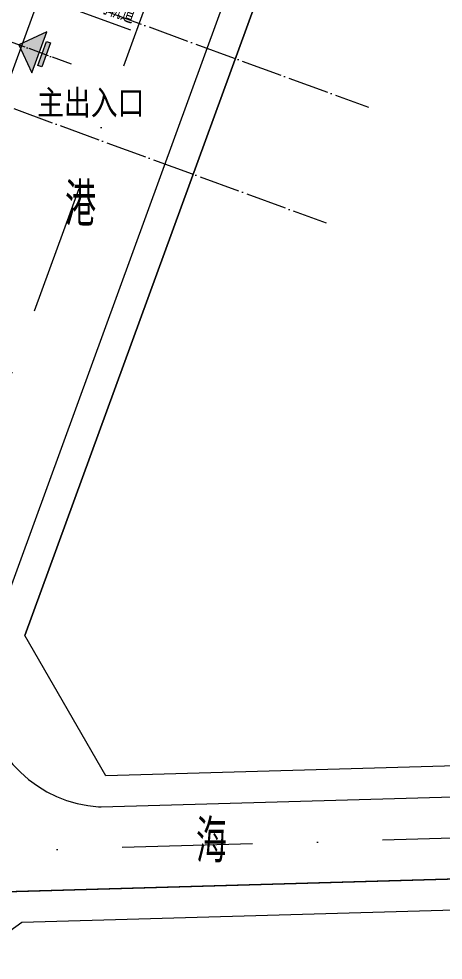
# Model space of a CAD drawing. Extents: x 40587477144 to 40590102100, y 3379967887 to 3381819730.
# Drawn here: x 40589074155 to 40589115558, y 3380212421 to 3380304124 of the extents above; entities that cross this region are included whole.
import ezdxf
from ezdxf.enums import TextEntityAlignment as Align

# ---------------------------------------------------------------- set-up
doc = ezdxf.new("R2010")
doc.units = 0
doc.header["$LTSCALE"] = 1000
doc.header["$MEASUREMENT"] = 0
for name, pattern in [('10平面$0$DOTE', [2.4200000000000004, 2, -0.2, 0.02, -0.2]), ('DASH', [0.35, 0.25, -0.1]), ('DASHDOT', [25.399999999999995, 12.7, -6.349999999999999, 0, -6.349999999999999]), ('DOTE', [2.4200000000000004, 2, -0.2, 0.02, -0.2])]:
    doc.linetypes.add(name, pattern=pattern)
for name, color, linetype in [('10平面$0$A-AXIS-DOTE', 14, '10平面$0$DOTE'), ('A-AXIS-D', 1, 'Continuous'), ('A-AXIS-DOTE', 14, 'DOTE'), ('A-AXIS-DP', 126, 'Continuous'), ('A-CURTAIN', 84, 'Continuous'), ('A-LIN-Dot', 163, 'DASH'), ('A-LIN-V', 9, 'Continuous'), ('AS-WALL', 40, 'Continuous'), ('AXIS_TEXT', 7, 'Continuous'), ('DIM_LEAD', 3, 'Continuous'), ('JT-路缘石线', 5, 'Continuous'), ('JT-道路中心线', 1, 'DASHDOT'), ('JT-道路名称', 7, 'Continuous'), ('JT-道路红线', 7, 'Continuous'), ('PUB_TEXT', 7, 'Continuous'), ('建-文字', 7, 'Continuous')]:
    doc.layers.add(name, color=color, linetype=linetype)
doc.styles.add('_TCH_AXIS', font='COMPLEX', dxfattribs={"bigfont": 'GBCBIG'})
doc.styles.add('_TCH_DIM', font='SIMPLEX', dxfattribs={"bigfont": 'GBCBIG'})
doc.styles.add('A-DIM_T3', font='SIMPLEX', dxfattribs={"width": 0.6, "bigfont": 'GBCBIG'})
doc.styles.get("Standard").update_dxf_attribs({"font": 'GBENOR', "width": 0.7, "bigfont": 'GBCBIG'})
doc.styles.add('黑体', font='simhei.ttf', dxfattribs={"height": 12})

# ---------------------------------------------------------------- blocks, each defined once
blk = doc.blocks.new('GGRrrrr')
at = {"layer": 'A-CURTAIN'}
h = blk.add_hatch(dxfattribs=at)
h.set_pattern_fill('草坪或沼泽', color=0, scale=400, angle=19.99999999999998)
h.set_pattern_definition([(19.99999999999998, (440.107795715332, 194.2398300170898), (956.2759639363836, 2050.740422578524), [240, -48, 64, -48, 240, -960]), (19.99999999999998, (348.5154342651367, 211.9834671020508), (956.2759639363836, 2050.740422578524), [160, -120, 240, -120, 160, -800]), (19.99999999999998, (655.8504104614258, 1004.918022155762), (956.2759639363836, 2050.740422578524), [200, -80, 200, -1120]), (19.99999999999998, (-205.3501281738281, 1032.003547668457), (956.2759639363836, 2050.740422578524), [80, -160, 80, -1280]), (110, (-54.99931335449219, 1086.72677230835), (-2050.740422578524, 956.2759639363836), [143.9999999999999, -1456]), (110, (724.3924865722656, 348.7915229797363), (-2050.740422578524, 956.2759639363836), [159.9999999999999, -1440]), (110, (881.3766403198242, 1087.002857208252), (-2050.740422578524, 956.2759639363836), [159.9999999999999, -1440]), (65.00000000000001, (925.3208694458008, 404.8966331481934), (-547.2322293314807, 1503.508193286057), [160, -2102.7416992]), (154.9999999999999, (534.4087371826172, 262.6162528991699), (-1503.508193286057, -547.2322293314807), [160, -2102.741699199999]), (83.43494882, (877.4794540405273, 395.9972076416016), (-547.2322292444445, 1503.508193285503), [160, -3417.7087632]), (95.96375653, (799.5678939819336, 376.1531410217285), (-547.2322291846804, 1503.508193052025), [159.9999999999999, -6436.969001599999]), (95.96375653, (956.5520477294922, 1114.364471435547), (-547.2322291846804, 1503.508193052025), [128, -6468.969001599999]), (95.96375653, (-24.92916107177734, 1097.671417236328), (-547.2322291846804, 1503.508193052025), [112, -6484.969001599998]), (124.03624347, (649.2170791625977, 321.4299125671387), (-547.2322292935037, 1503.508193012417), [160, -6436.9690016]), (124.03624347, (806.2012252807617, 1059.641246795654), (-547.2322292935037, 1503.508193012417), [128, -6468.9690016]), (124.03624347, (-85.06947326660156, 1075.782127380371), (-547.2322292935037, 1503.508193012417), [112, -6484.9690016]), (136.5650512, (576.7778244018555, 286.5507621765137), (-547.232229922622, 1503.508193038667), [159.9999999999999, -3417.706876319999])])
edge = h.paths.add_edge_path()
edge.add_line((1391002.783584595, 755446.1334381104), (1391033.862896324, 755969.2298610318))
edge.add_line((1391033.86289978, 755969.2298622131), (1391484.60933056, 764440.2374043328))
edge.add_line((1391484.609329224, 764440.2374038696), (1391240.917746339, 828322.242167785))
edge.add_line((1391240.917747498, 828322.2421684265), (1380155.065434195, 839501.1268444082))
edge.add_line((1380155.065429688, 839501.1268424988), (1355268.395031075, 841206.093397873))
edge.add_line((1355268.39503479, 841206.0933990479), (1335554.387081419, 846064.8888675765))
edge.add_line((1335554.387077332, 846064.8888664246), (1262206.239214119, 851089.9137592164))
edge.add_line((1262206.239219666, 851089.9137611389), (1173161.430034699, 554852.1791891612))
edge.add_line((1173161.430030823, 554852.1791877747), (1173522.489795612, 554879.6278408373))
edge.add_line((1173522.4897995, 554879.6278419495), (1259298.694751966, 840247.1814245735))
edge.add_line((1259298.694747925, 840247.1814231873), (1260664.251583645, 840250.287743258))
edge.add_line((1260664.251579285, 840250.2877464294), (1260650.720505403, 845748.0085758491))
edge.add_line((1260650.72051239, 845748.0085716248), (1335651.042472096, 845918.1516353745))
edge.add_line((1335651.042472839, 845918.151638031), (1335663.543034486, 840420.7167655955))
edge.add_line((1335663.543029785, 840420.7167663574), (1342663.498677632, 840436.620142065))
edge.add_line((1342663.498680115, 840436.6201400757), (1342656.698541388, 843434.4194341273))
edge.add_line((1342656.698539734, 843434.4194335938), (1345656.684828249, 843441.2245361431))
edge.add_line((1345656.684829712, 843441.2245368958), (1345663.514863657, 840443.5152480957))
edge.add_line((1345663.514862061, 840443.515247345), (1365660.002805453, 840488.87754378))
edge.add_line((1365660.002807617, 840488.8775444031), (1374552.106933233, 839873.2337869616))
edge.add_arc((1367357.655082703, 824128.4532546997), 17310.63983173795, 5.5802626876526915, 65.44234737564938, ccw=False)
edge.add_line((1384586.259040833, 825811.7408561707), (1385552.940604924, 825812.0992239242))
edge.add_line((1385552.940605164, 825812.0992240906), (1390246.63666195, 825822.7249858105))
edge.add_line((1390246.636665344, 825822.72498703), (1390404.911168448, 755445.2751032704))
edge.add_line((1390404.911170959, 755445.2751045227), (1391002.783589707, 755446.1334401162))
blk = doc.blocks.new('entry01')
at = {"layer": 'A-AXIS-D'}
for points in [[(0, 2.121320343559645), (2.121320343559631, 1.4210854715202e-14), (0, -2.121320343559645)], [(-0.700000000000017, -1.25), (-0.3000000000000114, -1.25), (-0.3000000000000114, 1.25), (-0.700000000000017, 1.25)]]:
    blk.add_hatch(color=0, dxfattribs=at).paths.add_polyline_path(points)
at = {"layer": 'A-AXIS-D', "color": 0}
blk.add_lwpolyline([(0, 2.121320343559645), (2.121320343559631, 1.4210854715202e-14), (0, -2.121320343559645), (0, 2.121320343559645)], dxfattribs=at)
blk.add_lwpolyline([(-0.700000000000017, -1.25), (-0.3000000000000114, -1.25), (-0.3000000000000114, 1.25), (-0.700000000000017, 1.25)], close=True, dxfattribs=at)
blk = doc.blocks.new('DOOR2DLIB$SYSLIB$00000111')
at = {"color": 0}
for p, q in [((0.4587719294995871, 0.9168053643052119), (0.4175438589991707, 0.9168053643052119)), ((0.4175438589991707, 0.9168053643052119), (0.4175438589991707, 0.08070055595349146)), ((0.4587719294995871, 0.08070055595349146), (0.4587719294995871, 0.9168053643052119)), ((-0.4999999999999982, -0.001755585047334307), (-0.4999999999999982, 0.08070055595349857)), ((-0.4999999999999982, 0.08070055595349146), (-0.4587719294995836, 0.08070055595349146)), ((-0.4587719294995853, 0.08070055595349146), (-0.4587719294995853, 0.03947248545308213)), ((-0.4587719294995853, 0.03947248545308213), (-0.4175438589991707, 0.03947248545308213)), ((-0.4175438589991707, 0.03947248545308213), (-0.4175438589991707, -0.001755585047334307)), ((0.4175438589991707, 0.7821568824082661), (0.3826692364772697, 0.7821568824082661)), ((0.3826692364772697, 0.7821568824082661), (0.3826692364772697, 0.6235084014994356)), ((0.4175438589991707, 0.6235084014994428), (0.3826692364772697, 0.6235084014994428)), ((0.4175438589991707, 0.08070055595349146), (0.4587719294995871, 0.08070055595349146)), ((0.4175438589991707, 0.03947248545308213), (0.4175438589991707, -0.001755585047334307)), ((0.4587719294995871, 0.03947248545308213), (0.4175438589991707, 0.03947248545308213)), ((0.4936465520214881, 0.7821568824082661), (0.4587719294995871, 0.7821568824082661)), ((0.4936465520214881, 0.6235084014994428), (0.4587719294995871, 0.6235084014994428)), ((0.4587719294995871, 0.08070055595349146), (0.4587719294995871, 0.03947248545308213)), ((0.5, 0.08070055595349146), (0.4587719294995871, 0.08070055595349146)), ((0.4936465520214881, 0.7821568824082661), (0.4936465520214881, 0.6235084014994356)), ((0.5, -0.001755585047334307), (0.5, 0.08070055595349857)), ((-0.4175438589991707, -0.001755585047334307), (-0.4999999999999982, -0.001755585047334307)), ((-0.4999999999999982, -0.001755585047334307), (-0.4999999999999982, -0.001755585047334307)), ((0.4175438589991707, -0.001755585047334307), (0.5, -0.001755585047334307)), ((0.5, -0.001755585047334307), (0.5, -0.001755585047334307))]:
    blk.add_line(p, q, dxfattribs=at)
blk.add_arc((0.4175438589991707, 0.08070055595349146), 0.8361048083517187, 90, 182.8263833917127, dxfattribs=at)
blk = doc.blocks.new('66666666666666666666')
at = {"layer": 'DIM_LEAD'}
blk.add_hatch(color=256, dxfattribs=at).paths.add_polyline_path([(105616.6669158936, -694657.3602562365), (106997.2781778953, -694037.7533330095), (106786.704802434, -693697.6667946891)], flags=17)
at = {"layer": 'A-AXIS-D'}
for centre in [(100997.1309814453, -701734.9233989716), (105797.1309661865, -701734.9234142303), (111381.8865127563, -708712.0395374298), (111331.8865203857, -718057.0395145416)]:
    blk.add_circle(centre, 799.9999999999977, dxfattribs=at)
at = {"layer": 'A-AXIS-DOTE', "color": 8}
blk.add_line((117391.3523635864, -696232.0388202667), (98332.86907196045, -696232.03881073), dxfattribs=at)
at = {"layer": 'A-AXIS-DOTE'}
for p, q in [((100997.1309356689, -719489.9234027863), (100997.1309280396, -702480.0000038147)), ((105797.1309204102, -719489.9234237671), (105797.1310195923, -702479.9999904633)), ((99963.93167877197, -708682.0393390656), (110582.4492416382, -708682.0393428802)), ((99963.9317703247, -718132.0393390656), (110535.4098968506, -718132.0393543243))]:
    blk.add_line(p, q, dxfattribs=at)
at = {"layer": 'A-LIN-Dot'}
blk.add_lwpolyline([(100597.1309204102, -719332.0393352509), (100597.1309356689, -705082.039352417), (106197.1313171387, -705082.0393199921), (106197.1313018799, -719332.0393276215)], close=True, dxfattribs=at)
at = {"layer": 'A-LIN-V'}
blk.add_lwpolyline([(105697.1312408447, -690231.7040920258), (104797.1312713623, -690231.7040901184)], dxfattribs=at)
at = {"layer": 'A-LIN-V', "linetype": 'DASH', "ltscale": 2, "const_width": 50}
for points in [[(104946.6669158936, -690231.7040958405), (104946.6669158936, -702231.7040882111)], [(105546.6669464111, -690231.7040977478), (105546.6669158936, -702231.7040958405)]]:
    blk.add_lwpolyline(points, dxfattribs=at)
at = {"layer": 'A-LIN-V'}
for points in [[(104797.1312942505, -702431.7040805817), (104797.1312561035, -702231.7040958405), (105697.1312255859, -702231.7040996552), (105697.1312408447, -702431.7040920258)], [(105097.1312789917, -702681.7040786743), (105097.1312789917, -702481.7040920258), (105397.1312713623, -702481.7040882111), (105397.1312713623, -702681.704076767)], [(105097.1312713623, -703881.7040786743), (105097.1313018799, -703681.7040805817), (105397.1313095093, -703681.704082489), (105397.1312789917, -703881.7040805817)], [(105097.1312866211, -705081.704076767), (105097.1312866211, -704881.7040843964), (105397.1312637329, -704881.7040882111), (105397.1312789917, -705081.704076767)], [(105097.1312789917, -706281.7040729523), (105097.1312789917, -706081.7040882111), (105397.1312637329, -706081.7040882111), (105397.1312942505, -706281.704076767)], [(105097.1313400269, -708281.7040672302), (105097.1313400269, -708081.7040805817), (105397.1312484741, -708081.7040901184), (105397.1312561035, -708281.7040786743)]]:
    blk.add_lwpolyline(points, close=True, dxfattribs=at)
at = {"layer": 'AS-WALL', "color": 20, "true_color": 0xf72408, "const_width": 100}
blk.add_lwpolyline([(100897.1309738159, -708431.6971302032), (105897.1312408447, -708431.6971263885), (105897.1312332153, -718231.6971607208), (100897.1309814453, -718231.6971492767)], close=True, dxfattribs=at)
at = {"layer": 'DIM_LEAD'}
for p, q in [((105616.6669158936, -694657.3602562365), (111333.9440612793, -691117.3602524218)), ((111333.9440612793, -691117.3602524218), (121626.3234288144, -691117.3602524218))]:
    blk.add_line(p, q, dxfattribs=at)
at = {"layer": 'A-AXIS-D', "color": 8, "xscale": -999.9999999999998, "yscale": 1000, "zscale": 1000, "rotation": 0.1495342307373651}
blk.add_blockref('entry01', (114031.3523483276, -696232.0388240814), dxfattribs=at)
at = {"layer": 'A-LIN-V', "zscale": 100}
for p, xscale, yscale, rotation in [((105310.2872467041, -703181.7040843964), 1000.000008912118, -1000.000008912118, 270.0000007138132), ((105310.2872314453, -704381.1546459198), 1001.098882521298, -1001.098882521298, 270.0000005714799), ((105310.2872314453, -705581.8717308044), 999.664715706611, -999.664715706611, 270.0000004354633), ((105310.2872161865, -706731.7040691376), 899.999995989863, 899.999995989863, 89.9999995548852), ((105310.2872238159, -707631.7040805817), 900.0000175571807, -900.0000175571807, 270.0000005736524)]:
    blk.add_blockref('DOOR2DLIB$SYSLIB$00000111', p, dxfattribs=dict(at, xscale=xscale, yscale=yscale, rotation=rotation))
at = {"layer": 'A-AXIS-DP', "color": 7, "style": 'A-DIM_T3', "width": 0.6000000000000002}
blk.add_text('1', height=1119.999999999998, rotation=269.9999999325915, dxfattribs=at).set_placement((110791.5376586914, -717877.312582016))
at = {"layer": 'AXIS_TEXT', "style": '_TCH_AXIS'}
for s, height, rotation, width, p, p2 in [('A', 870.5142551923832, 270.0000018609232, 0.9444444070689642, (100561.8738174438, -701382.5724086761), (100561.873840332, -702087.2743968964)), ('B', 870.5142551923825, 270.0000006203077, 1.000000030797642, (105361.8738327026, -701382.5723934174), (105361.873840332, -702087.2744312286)), ('3', 870.5142551923828, 270.0000006203077, 1.214285758256029, (110933.5013580322, -708359.1329307556), (110933.5013656616, -709063.8349723816))]:
    blk.add_text(s, height=height, rotation=rotation, dxfattribs=dict(at, width=width)).set_placement(p, p2, align=Align.FIT)
at = {"layer": 'DIM_LEAD', "color": 7, "style": '_TCH_DIM'}
blk.add_text('移动门轨道', height=1762.962962962963, dxfattribs=at).set_placement((115209.6569337151, -690592.3602524218))
at = {"layer": '建-文字', "color": 8, "style": '黑体'}
for s, height, p in [('#', 1143.057939914163, (101776.4871368408, -709764.8740749359)), ('门卫', 1143.057939914163, (102598.4613857679, -709764.8740749359)), ('消控室', 1143.057939914163, (100977.9549102783, -711361.523431778)), ('1F', 1143.057939914163, (102667.684677124, -712786.2616786957)), ('H=4.35m', 857.2934549356223, (101248.3936233521, -713692.3252849579)), ('耐火等级二级', 571.5289699570816, (100938.3881378174, -714473.3916816711))]:
    blk.add_text(s, height=height, dxfattribs=at).set_placement(p)

msp = doc.modelspace()

# ---------------------------------------------------------------- linework, layer by layer
at = {"layer": '10平面$0$A-AXIS-DOTE', "color": 8, "ltscale": 2}
for points in [[(40589068682.36892, 3380309973.01777), (40589108262.47601, 3380295512.024398)], [(40589064564.29689, 3380298701.74975), (40589104144.40398, 3380284240.756378)]]:
    msp.add_lwpolyline(points, dxfattribs=at)
at = {"layer": 'JT-路缘石线', "color": 8, "ltscale": 10}
msp.add_line((40589082181.23038, 3380227356.151957), (40589223893.90403, 3380231389.056672), dxfattribs=at)
msp.add_lwpolyline([(40589104611.17878, 3380334390.142462), (40589071391.40112, 3380243466.772539), (40589071071.20111, 3380242452.972538), (40589070841.90112, 3380241414.872538), (40589070705.40111, 3380240360.572538), (40589070662.70111, 3380239298.272539), (40589070714.20111, 3380238236.372539), (40589070859.50111, 3380237183.172538), (40589071097.40112, 3380236147.072539), (40589071426.10111, 3380235135.972538), (40589071843.00111, 3380234157.972538), (40589072344.80112, 3380233220.672538), (40589072927.60112, 3380232331.572539), (40589073586.80112, 3380231497.472538), (40589074317.20111, 3380230724.872539), (40589075113.10111, 3380230020.072538), (40589075968.30112, 3380229388.472538), (40589076876.00111, 3380228834.972538), (40589077829.10111, 3380228364.072538), (40589078820.20112, 3380227979.272538), (40589079841.40111, 3380227683.772538), (40589080884.80112, 3380227479.672539), (40589081942.10112, 3380227368.872539), (40589082184.47014, 3380227365.019259)], dxfattribs=at)
for points in [[(40589223893.90403, 3380223385.019214), (40589070456.47713, 3380219018.499553), (40589069437.47712, 3380218945.999553), (40589068428.37713, 3380218787.099553), (40589067436.37713, 3380218542.999553), (40589066468.77712, 3380218215.399553), (40589065532.57713, 3380217806.699553), (40589064634.47713, 3380217319.799553), (40589063781.07713, 3380216758.399553), (40589062978.47713, 3380216126.399553), (40589062232.57713, 3380215428.399553), (40589061548.77713, 3380214669.499553), (40589060931.87713, 3380213855.199553), (40589060386.47713, 3380212991.399553), (40589059916.57713, 3380212084.399553), (40589059525.47713, 3380211140.699553), (40589025598.61926, 3380118282.0975, 0.4479412448578913), (40589027008.50825, 3380115651.436387), (40589027765.1499, 3380115469.056357)], [(40589223893.90403, 3380223357.393833), (40589070502.10111, 3380218992.172538), (40589069483.10111, 3380218919.672539), (40589068474.00111, 3380218760.772538), (40589067482.00111, 3380218516.672539), (40589066514.40112, 3380218189.072539), (40589065578.20111, 3380217780.372539), (40589064680.10111, 3380217293.472538), (40589063826.70112, 3380216732.072539), (40589063024.10111, 3380216100.072538), (40589062278.20111, 3380215402.072539), (40589061594.40112, 3380214643.172538), (40589060977.50111, 3380213828.872539), (40589060432.10111, 3380212965.072539), (40589059962.20112, 3380212058.072538), (40589059571.10112, 3380211114.372539), (40589025644.24324, 3380118255.770486, 0.4479412448578913), (40589027054.13223, 3380115625.109372), (40589027810.77389, 3380115442.729343)]]:
    msp.add_lwpolyline(points, format="xyb", dxfattribs=at)
at = {"layer": 'JT-道路中心线', "color": 8, "flags": 128}
for points in [[(40589158791.86031, 3380502157.2), (40589154279.4928, 3380490884.7), (40589130785.49281, 3380426580.9), (40589017979.35561, 3380117827.81713)], [(40589223893.90403, 3380227359.38366), (40589056310.70111, 3380222590.272538)]]:
    msp.add_lwpolyline(points, dxfattribs=at)
at = {"layer": 'JT-道路红线', "color": 8}
for points in [[(40589008193.62023, 3380120186.559477), (40589108304.29462, 3380394192.024467), (40589099665.21707, 3380413095.970189), (40589075202.69281, 3380424048.539261), (40589058379.01826, 3380435415.771638), (40588959403.7928, 3380479729.8), (40588941965.49281, 3380475126.9)], [(40589147432.59281, 3380405169.1), (40589134003.19282, 3380396045.3), (40589134003.19281, 3380396045.3), (40589121015.89281, 3380360498.6), (40589121015.89281, 3380360498.6), (40589110863.99281, 3380342912.6), (40589110863.99281, 3380342912.6), (40589074744.39281, 3380244052.500008)], [(40589223893.90403, 3380234390.528647), (40589082632.17712, 3380230370.499553), (40589074744.37713, 3380244052.499553), (40589110863.97712, 3380342912.599553)], [(40589074744.39281, 3380244052.500013), (40589110863.9928, 3380342912.6)], [(40589027765.1499, 3380115469.056357), (40589061006.77713, 3380206452.099553), (40589074435.67713, 3380216130.199553), (40589223893.90403, 3380220383.495256)], [(40589027765.16559, 3380115469.056804), (40589061006.79281, 3380206452.1), (40589074435.69281, 3380216130.2), (40589223893.90403, 3380220383.495256)]]:
    msp.add_lwpolyline(points, dxfattribs=at)

# ---------------------------------------------------------------- block references
at = {"color": 8, "rotation": 339.7997433640027}
msp.add_blockref('GGRrrrr', (40587509701.81955, 3380096947.084455), dxfattribs=at)
at = {"layer": 'A-LIN-V', "color": 8, "rotation": 339.9297114345648}
msp.add_blockref('66666666666666666666', (40589207976.69957, 3380993938.68806), dxfattribs=at)

# ---------------------------------------------------------------- texts
at = {"layer": 'JT-道路名称', "color": 8}
for s, p in [('港', (40589078669.77319, 3380283938.988834)), ('海', (40589091431.56357, 3380221910.304424))]:
    msp.add_text(s, height=4199.999999999997, rotation=7.334511762252986e-06, dxfattribs=at).set_placement(p)
at = {"layer": 'PUB_TEXT', "color": 8, "linetype": 'Continuous', "style": '黑体', "width": 0.8000000000000003}
msp.add_text('主出入口', height=2400, dxfattribs=at).set_placement((40589075936.26179, 3380294762.514976))

doc.saveas('drawing.dxf')
